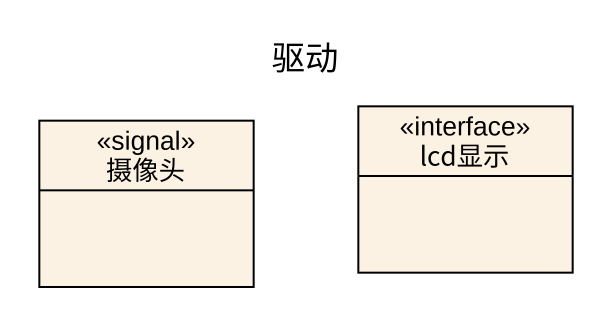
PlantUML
@startuml
title 驱动
hide circle
hide empty members
class lcd显示 <<interface>>
class 摄像头 <<signal>>
@enduml
